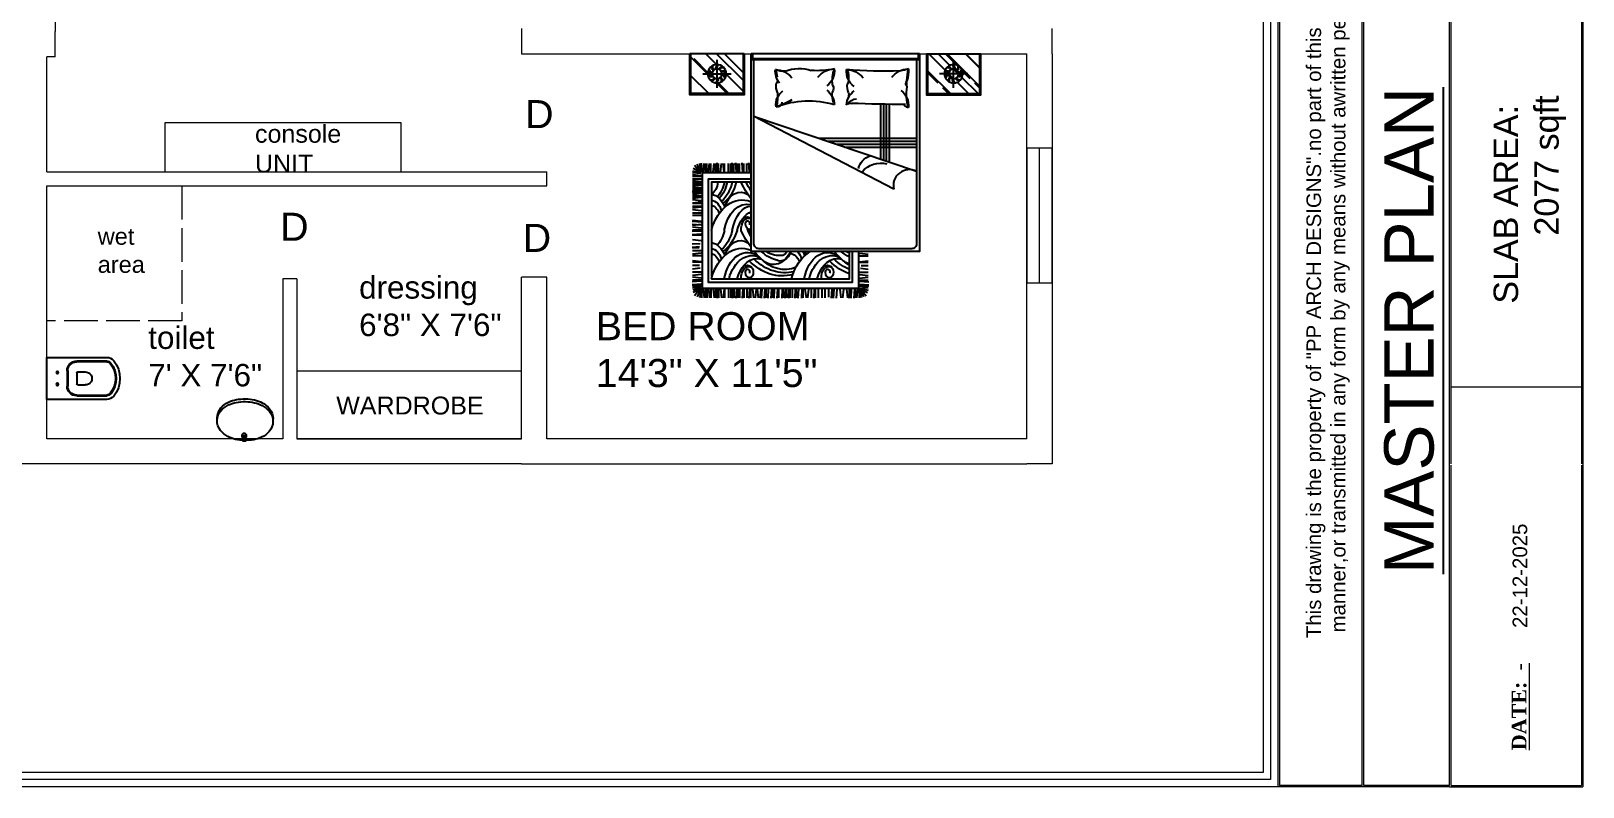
# Model space of a CAD drawing. Header units: inches. Extents: x 213 to 17763, y -4830 to 1802.
# Drawn here: x 661 to 1214, y 168 to 437 of the extents above; entities that cross this region are included whole.
import ezdxf

# ---------------------------------------------------------------- set-up
doc = ezdxf.new("R2010")
doc.units = ezdxf.units.IN
doc.header["$MEASUREMENT"] = 0
doc.linetypes.add('ACAD_ISO02W100', pattern=[15, 12, -3])
for name, color, linetype in [('6.DIM', 121, 'Continuous'), ('6.text', 6, 'Continuous'), ('dwgmodels.com', 250, 'Continuous'), ('furn', 28, 'Continuous'), ('furni', 253, 'Continuous'), ('hatch', 4, 'Continuous'), ('PDF13_Text', 6, 'Continuous'), ('SAN-FIX', 1, 'Continuous'), ('taxt', 5, 'Continuous')]:
    doc.layers.add(name, color=color, linetype=linetype)
doc.layers.add('ROD', color=7, linetype='Continuous', lineweight=9)
doc.layers.add('walls', color=7, linetype='Continuous', lineweight=0)
doc.styles.add('Annotative', font='arial.ttf')
doc.styles.add('Arial', font='arial.ttf', dxfattribs={"height": 10})
doc.styles.add('PDF TimesNewRomanPSMT', font='arial.ttf')
doc.styles.add('SHASHIKANT', font='times.ttf')
doc.styles.get("Standard").update_dxf_attribs({"font": 'arial.ttf'})

# ---------------------------------------------------------------- blocks, each defined once
blk = doc.blocks.new('BED')
at = {"layer": 'hatch'}
h = blk.add_hatch(dxfattribs=at)
h.set_pattern_fill('AR-RROOF', color=256, scale=0.419547, angle=45, style=0)
h.set_pattern_definition([(45, (33.5545, -16.85835), (0.3559975, 0.949327), [6.293207, -0.839094, 2.097736, -0.419547]), (45, (33.80075, -16.31545), (-0.6912285, 0.097899), [1.25864, -0.13845, 2.517283, -0.31466]), (45, (33.4507, -16.45785), (1.3438907, 1.7414213), [3.356377, -0.587366, 1.678188, -0.419547])])
h.paths.add_polyline_path([(1.987, 0), (1.987, -0.856), (3.111, -0.856), (3.111, 0)])
h.paths.add_polyline_path([(2.351, -0.428), (2.441, -0.428, -0.095204), (2.449, -0.388, 0.269062), (2.352, -0.401, 0.034102)], flags=16)
edge = h.paths.add_edge_path(flags=16)
edge.add_arc((2.548, -0.428), 0.198, 0, 360)
edge = h.paths.add_edge_path(flags=0)
edge.add_arc((2.548, -0.428), 0.107, 0, 360)
h = blk.add_hatch(dxfattribs=at)
h.set_pattern_fill('AR-RROOF', color=256, scale=0.419547, angle=45, style=0)
h.set_pattern_definition([(45, (33.52667, -16.85835), (0.3559975, 0.9493268), [6.293207, -0.839094, 2.097736, -0.419547]), (45, (33.7729, -16.31545), (-0.6912285, 0.097899), [1.258641, -0.13845, 2.517283, -0.31466]), (45, (33.42284, -16.45785), (1.3438907, 1.7414213), [3.356377, -0.587366, 1.678188, -0.419547])])
h.paths.add_polyline_path([(-3.111, 0), (-1.987, 0), (-1.987, -0.856), (-3.111, -0.856)])
h.paths.add_polyline_path([(-2.351, -0.428), (-2.441, -0.428, 0.095204), (-2.449, -0.388, -0.269062), (-2.352, -0.401, -0.034102)], flags=16)
edge = h.paths.add_edge_path(flags=16)
edge.add_arc((-2.548, -0.428), 0.198, 180, 540, ccw=False)
edge = h.paths.add_edge_path(flags=0)
edge.add_arc((-2.548, -0.428), 0.107, 180, 540, ccw=False)
at = {"layer": 'dwgmodels.com'}
for p, q in [((-1.815, 0), (1.815, 0)), ((-1.962, 0), (-3.136, 0)), ((-2.548, -0.73), (-2.548, -0.125)), ((-1.752, -0.13), (1.752, -0.13)), ((1.962, 0), (3.136, 0)), ((2.548, -0.73), (2.548, -0.125)), ((-2.851, -0.428), (-2.246, -0.428)), ((2.851, -0.428), (2.246, -0.428)), ((-1.161, -1.086), (-1.161, -2.329)), ((-1.098, -1.085), (-1.098, -2.308)), ((-1.035, -1.084), (-1.035, -2.287)), ((-0.973, -1.083), (-0.973, -2.266)), ((0.353, -1.818), (-1.752, -1.818)), ((0.167, -1.881), (-1.752, -1.881)), ((-0.019, -1.944), (-1.752, -1.944)), ((-0.206, -2.007), (-1.752, -2.007)), ((1.828, -2.544), (1.828, -2.358)), ((1.85, -2.544), (1.861, -2.347)), ((1.905, -2.544), (1.905, -2.358)), ((1.971, -2.544), (1.971, -2.358)), ((1.993, -2.544), (2.004, -2.347)), ((2.061, -2.543), (2.061, -2.358)), ((2.108, -2.544), (2.108, -2.358)), ((2.13, -2.544), (2.141, -2.347)), ((2.185, -2.544), (2.185, -2.358)), ((2.207, -2.544), (2.218, -2.347)), ((2.251, -2.544), (2.251, -2.358)), ((2.3, -2.544), (2.3, -2.358)), ((2.39, -2.543), (2.39, -2.358)), ((2.394, -2.543), (2.416, -2.358)), ((2.471, -2.544), (2.449, -2.358)), ((2.515, -2.544), (2.515, -2.358)), ((2.537, -2.544), (2.548, -2.347)), ((2.554, -2.543), (2.576, -2.358)), ((2.58, -2.544), (2.58, -2.358)), ((2.631, -2.544), (2.609, -2.358)), ((2.678, -2.544), (2.678, -2.358)), ((2.729, -2.544), (2.707, -2.358)), ((2.768, -2.543), (2.768, -2.358)), ((2.796, -2.544), (2.796, -2.358)), ((2.847, -2.544), (2.825, -2.358)), ((2.874, -2.541), (2.882, -2.353)), ((2.886, -2.543), (2.886, -2.358)), ((2.886, -2.543), (2.921, -2.361)), ((2.887, -2.549), (3.06, -2.468)), ((2.887, -2.625), (3.074, -2.603)), ((2.888, -2.558), (3.07, -2.522)), ((2.889, -2.641), (3.074, -2.641)), ((2.893, -2.572), (3.074, -2.561)), ((2.898, -2.543), (2.975, -2.375)), ((2.925, -2.531), (3.03, -2.4)), ((2.887, -2.699), (3.074, -2.699)), ((2.887, -2.755), (3.074, -2.733)), ((2.887, -2.784), (3.074, -2.805)), ((2.887, -2.829), (3.074, -2.829)), ((2.887, -2.884), (3.074, -2.862)), ((2.887, -2.913), (3.074, -2.935)), ((2.887, -2.946), (3.074, -2.968)), ((2.887, -2.961), (3.074, -2.961)), ((2.887, -2.983), (3.085, -2.972)), ((2.887, -3.005), (3.074, -3.005)), ((2.889, -2.771), (3.074, -2.771)), ((2.889, -2.9), (3.074, -2.9)), ((2.889, -2.983), (3.074, -3.005)), ((2.887, -3.06), (3.074, -3.038)), ((2.887, -3.089), (3.074, -3.111)), ((2.887, -3.3), (3.074, -3.322)), ((2.889, -3.076), (3.074, -3.076)), ((2.889, -3.166), (3.074, -3.144)), ((2.889, -3.195), (3.074, -3.217)), ((2.889, -3.219), (3.074, -3.219)), ((2.889, -3.287), (3.074, -3.287)), ((2.887, -3.607), (3.074, -3.585)), ((2.887, -3.621), (3.085, -3.61)), ((2.887, -3.687), (3.085, -3.676)), ((2.889, -3.377), (3.074, -3.355)), ((2.889, -3.43), (3.074, -3.43)), ((2.889, -3.477), (3.074, -3.477)), ((2.889, -3.673), (3.074, -3.695)), ((2.887, -3.75), (3.074, -3.728)), ((2.887, -3.794), (3.074, -3.794)), ((2.887, -3.816), (3.085, -3.827)), ((2.887, -3.882), (3.085, -3.893)), ((2.887, -3.904), (3.074, -3.904)), ((2.887, -4.023), (3.074, -4.001)), ((-0.522, -4.291), (-0.708, -4.313)), ((2.887, -4.238), (3.074, -4.238)), ((2.887, -4.291), (3.074, -4.313)), ((2.909, -4.09), (3.085, -4.1)), ((2.928, -4.157), (3.085, -4.166)), ((2.932, -4.177), (3.074, -4.177)), ((-0.522, -4.345), (-0.708, -4.345)), ((-0.522, -4.475), (-0.708, -4.453)), ((-0.522, -4.488), (-0.708, -4.488)), ((-0.559, -4.557), (-0.708, -4.557)), ((-0.545, -4.612), (-0.708, -4.632)), ((2.887, -4.345), (3.074, -4.345)), ((2.887, -4.475), (3.074, -4.453)), ((2.887, -4.488), (3.074, -4.488)), ((2.911, -4.612), (3.074, -4.632)), ((2.925, -4.557), (3.074, -4.557)), ((-0.522, -4.895), (-0.719, -4.906)), ((-0.522, -4.961), (-0.719, -4.972)), ((-0.522, -4.981), (-0.719, -4.992)), ((-0.523, -4.7), (-0.708, -4.7)), ((-0.523, -4.753), (-0.708, -4.775)), ((-0.522, -4.829), (-0.708, -4.808)), ((-0.522, -4.873), (-0.708, -4.873)), ((-0.522, -4.983), (-0.708, -4.983)), ((-0.522, -5.003), (-0.706, -5.016)), ((2.887, -4.829), (3.074, -4.808)), ((2.887, -4.873), (3.074, -4.873)), ((2.887, -4.895), (3.085, -4.906)), ((2.887, -4.961), (3.085, -4.972)), ((2.887, -4.981), (3.085, -4.992)), ((2.887, -4.983), (3.074, -4.983)), ((2.887, -5.003), (3.071, -5.016)), ((2.889, -4.7), (3.074, -4.7)), ((2.889, -4.753), (3.074, -4.775)), ((-0.522, -5.051), (-0.708, -5.029)), ((-0.522, -5.05), (-0.705, -5.086)), ((-0.521, -5.059), (-0.694, -5.14)), ((-0.559, -5.076), (-0.664, -5.207)), ((-0.532, -5.065), (-0.609, -5.233)), ((-0.52, -5.065), (-0.555, -5.246)), ((-0.508, -5.067), (-0.516, -5.255)), ((-0.481, -5.064), (-0.459, -5.25)), ((-0.431, -5.064), (-0.431, -5.25)), ((-0.41, -5.064), (-0.399, -5.261)), ((-0.344, -5.064), (-0.333, -5.261)), ((-0.3, -5.064), (-0.289, -5.261)), ((-0.241, -5.064), (-0.263, -5.25)), ((-0.175, -5.065), (-0.153, -5.25)), ((-0.098, -5.064), (-0.12, -5.25)), ((-0.032, -5.064), (-0.021, -5.261)), ((0.034, -5.064), (0.045, -5.261)), ((0.078, -5.064), (0.089, -5.261)), ((0.144, -5.064), (0.144, -5.239)), ((0.224, -5.064), (0.224, -5.25)), ((0.29, -5.064), (0.29, -5.25)), ((0.367, -5.064), (0.367, -5.25)), ((0.433, -5.064), (0.433, -5.25)), ((0.455, -5.064), (0.466, -5.261)), ((0.523, -5.065), (0.523, -5.25)), ((0.576, -5.065), (0.598, -5.25)), ((0.653, -5.064), (0.631, -5.25)), ((0.697, -5.064), (0.697, -5.25)), ((0.719, -5.064), (0.73, -5.261)), ((0.796, -5.064), (0.807, -5.261)), ((0.84, -5.064), (0.84, -5.25)), ((0.862, -5.064), (0.873, -5.261)), ((0.93, -5.065), (0.93, -5.25)), ((0.977, -5.064), (0.977, -5.25)), ((0.983, -5.065), (1.005, -5.25)), ((0.999, -5.064), (1.01, -5.261)), ((1.054, -5.064), (1.054, -5.25)), ((1.076, -5.064), (1.087, -5.261)), ((1.12, -5.064), (1.12, -5.25)), ((1.142, -5.064), (1.153, -5.261)), ((1.226, -5.064), (1.226, -5.25)), ((1.248, -5.064), (1.259, -5.261)), ((1.314, -5.064), (1.325, -5.261)), ((1.355, -5.064), (1.355, -5.25)), ((1.377, -5.064), (1.388, -5.261)), ((1.443, -5.064), (1.454, -5.261)), ((1.498, -5.064), (1.498, -5.25)), ((1.52, -5.064), (1.531, -5.261)), ((1.586, -5.064), (1.597, -5.261)), ((1.605, -5.065), (1.627, -5.25)), ((1.682, -5.064), (1.66, -5.25)), ((1.707, -5.065), (1.729, -5.25)), ((1.784, -5.064), (1.762, -5.25)), ((1.828, -5.064), (1.828, -5.25)), ((1.85, -5.064), (1.861, -5.261)), ((1.905, -5.064), (1.905, -5.25)), ((1.971, -5.064), (1.971, -5.25)), ((1.993, -5.064), (2.004, -5.261)), ((2.061, -5.065), (2.061, -5.25)), ((2.108, -5.064), (2.108, -5.25)), ((2.13, -5.064), (2.141, -5.261)), ((2.185, -5.064), (2.185, -5.25)), ((2.207, -5.064), (2.218, -5.261)), ((2.251, -5.064), (2.251, -5.25)), ((2.3, -5.064), (2.3, -5.25)), ((2.39, -5.065), (2.39, -5.25)), ((2.394, -5.065), (2.416, -5.25)), ((2.471, -5.064), (2.449, -5.25)), ((2.515, -5.064), (2.515, -5.25)), ((2.537, -5.064), (2.548, -5.261)), ((2.554, -5.065), (2.576, -5.25)), ((2.58, -5.064), (2.58, -5.25)), ((2.631, -5.064), (2.609, -5.25)), ((2.678, -5.064), (2.678, -5.25)), ((2.729, -5.064), (2.707, -5.25)), ((2.768, -5.065), (2.768, -5.25)), ((2.796, -5.064), (2.796, -5.25)), ((2.847, -5.064), (2.825, -5.25)), ((2.874, -5.067), (2.882, -5.255)), ((2.886, -5.065), (2.921, -5.246)), ((2.887, -5.059), (3.06, -5.14)), ((2.888, -5.05), (3.07, -5.086)), ((2.893, -5.036), (3.074, -5.046)), ((2.898, -5.065), (2.975, -5.233)), ((2.925, -5.076), (3.03, -5.207))]:
    blk.add_line(p, q, dxfattribs=at)
for points in [[(-1.962, 0), (-1.962, -0.881), (-3.136, -0.881), (-3.136, 0)], [(-1.987, 0), (-1.987, -0.856), (-3.111, -0.856), (-3.111, 0)], [(-1.815, 0), (-1.815, -4.258), (1.815, -4.258), (1.815, 0)], [(1.962, 0), (1.962, -0.881), (3.136, -0.881), (3.136, 0)], [(1.987, 0), (1.987, -0.856), (3.111, -0.856), (3.111, 0)], [(1.815, -2.561), (2.871, -2.561), (2.871, -5.047), (-0.505, -5.047), (-0.505, -4.258)], [(1.815, -2.695), (2.737, -2.695), (2.737, -4.913), (-0.371, -4.913), (-0.371, -4.258)], [(1.815, -2.762), (2.67, -2.762), (2.67, -4.846), (-0.304, -4.846), (-0.304, -4.258)]]:
    blk.add_lwpolyline(points, dxfattribs=at)
blk.add_lwpolyline([(-1.398, -0.364, 0.040806), (-0.243, -0.334, 0.040806)], format="xyb", dxfattribs=at)
blk.add_lwpolyline([(-1.258, -2.913), (1.762, -1.343), (-1.749, -2.528, -0.631774)], format="xyb", close=True, dxfattribs=at)
for centre, radius in [((-2.548, -0.428), 0.198), ((-2.548, -0.428), 0.107), ((2.548, -0.428), 0.198), ((2.548, -0.428), 0.107)]:
    blk.add_circle(centre, radius, dxfattribs=at)
for centre, radius, start, end in [((-2.531, -0.28), 0.127, 172.17, 218.4897), ((-2.543, -0.283), 0.0968, 160.3002, 220.538), ((-2.447, -0.318), 0.127, 136.17, 182.4897), ((-2.459, -0.313), 0.0968, 124.3002, 184.538), ((-2.402, -0.399), 0.127, 100.17, 146.4897), ((-2.409, -0.388), 0.0968, 88.3002, 148.538), ((-1.752, -0.067), 0.0629, 180, 270), ((-0.928, -0.373), 0.647, 175.3048, 198.6942), ((-4.962, -0.868), 3.433, 4.8098, 9.1892), ((-1.337, 0.252), 0.618, 247.5178, 264.267), ((-1.609, -0.833), 0.514, 40.4189, 85.9871), ((-0.207, -0.846), 0.514, 94.0129, 139.5811), ((-0.649, -0.376), 0.408, 306.5711, 5.89), ((0.083, -0.509), 0.371, 151.7736, 201.6983), ((0.427, -0.362), 0.408, 174.11, 233.4289), ((0.403, 1.435), 1.796, 257.7438, 273.6284), ((-0.015, -0.833), 0.514, 40.4189, 85.9871), ((-0.728, -0.581), 0.793, 353.4947, 19.1867), ((0.781, -1.126), 0.813, 68.2026, 108.9817), ((1.325, -0.846), 0.514, 94.0129, 139.5811), ((1.131, -0.047), 0.328, 261.5958, 298.9092), ((0.884, -0.376), 0.408, 320.9404, 5.89), ((2.33, -0.64), 1.085, 163.6046, 172.3273), ((1.752, -0.067), 0.0629, 270, 0), ((2.409, -0.388), 0.0968, 31.462, 91.6998), ((2.402, -0.399), 0.127, 33.5103, 79.83), ((2.459, -0.313), 0.0968, 355.462, 55.6998), ((2.447, -0.318), 0.127, 357.5103, 43.83), ((2.543, -0.283), 0.0968, 319.462, 19.6998), ((2.531, -0.28), 0.127, 321.5103, 7.83), ((-2.685, -0.378), 0.0968, 232.3002, 292.538), ((-2.684, -0.366), 0.127, 244.17, 290.4897), ((-2.621, -0.298), 0.127, 208.17, 254.4897), ((-2.629, -0.307), 0.0968, 196.3002, 256.538), ((-2.688, -0.468), 0.0968, 268.3002, 328.538), ((-2.694, -0.457), 0.127, 280.17, 326.4897), ((-2.638, -0.542), 0.0968, 304.3002, 4.538), ((-2.649, -0.537), 0.127, 316.17, 2.4897), ((-2.553, -0.573), 0.0968, 340.3002, 40.538), ((-2.566, -0.576), 0.127, 352.17, 38.4897), ((-2.413, -0.49), 0.127, 64.17, 110.4897), ((-2.412, -0.478), 0.0968, 52.3002, 112.538), ((-2.467, -0.548), 0.0968, 16.3002, 76.538), ((-2.475, -0.558), 0.127, 28.17, 74.4897), ((-1.611, -0.643), 0.0936, 314.4736, 42.1713), ((-6.494, -0.484), 4.954, 357.3905, 358.8876), ((-0.611, -0.692), 0.353, 337.017, 7.5368), ((1.342, -0.58), 0.0962, 165.3506, 223.2684), ((0.922, -0.692), 0.353, 337.017, 7.5368), ((2.412, -0.478), 0.0968, 67.462, 127.6998), ((2.413, -0.49), 0.127, 69.5103, 115.83), ((2.475, -0.558), 0.127, 105.5103, 151.83), ((2.467, -0.548), 0.0968, 103.462, 163.6998), ((2.566, -0.576), 0.127, 141.5103, 187.83), ((2.553, -0.573), 0.0968, 139.462, 199.6998), ((2.649, -0.537), 0.127, 177.5103, 223.83), ((2.638, -0.542), 0.0968, 175.462, 235.6998), ((2.694, -0.457), 0.127, 213.5103, 259.83), ((2.688, -0.468), 0.0968, 211.462, 271.6998), ((2.684, -0.366), 0.127, 249.5103, 295.83), ((2.685, -0.378), 0.0968, 247.462, 307.6998), ((2.629, -0.307), 0.0968, 283.462, 343.6998), ((2.621, -0.298), 0.127, 285.5103, 331.83), ((-1.168, -1.112), 0.408, 126.5711, 185.89), ((-2.573, -0.867), 1.04, 344.0243, 8.7071), ((-0.475, -1.223), 0.256, 33.628, 86.4744), ((-0.649, -1.125), 0.408, 4.3181, 53.4289), ((0.097, -0.862), 0.385, 175.2233, 196.23), ((0.442, -1.125), 0.428, 127.1197, 175.09), ((0.151, -0.741), 0.115, 142.0833, 220.902), ((-0.627, -0.859), 0.692, 343.7954, 3.5554), ((1.636, 0.15), 1.337, 238.3499, 254.3137), ((0.932, -1.084), 0.346, 351.2621, 55.7572), ((2.028, -0.915), 0.786, 173.8296, 196.4356), ((-1.58, -1.034), 0.119, 273.4709, 328.5412), ((-1.609, -0.641), 0.514, 274.0129, 278.3417), ((-1.616, 34.269), 35.358, 270.174, 272.0521), ((-0.325, -1.19), 0.127, 49.0991, 101.3702), ((0.572, -3.031), 2.02, 69.6507, 105.9631), ((1.25, -1.04), 0.1, 179.7727, 283.8018), ((-0.882, -2.561), 0.392, 14.1863, 69.1212), ((-0.981, -2.883), 0.53, 40.629, 104.3712)]:
    blk.add_arc(centre, radius, start, end, dxfattribs=at)
for centre, major_axis, ratio, start_param, end_param in [((1.046, -1.849), (0, -1.58), 0.68, 0.797284, 0.954936), ((1.194, -2.186), (0, -1.116), 0.68, 7.239912, 7.311536), ((0.86, -1.612), (0, -2.065), 0.68, 0.74745, 0.979724), ((2.038, -3.537), (0, -0.559), 0.68, 2.006169, 3.565187), ((2.623, -2.517), (0, 0.758), 0.68, 1.900046, 2.742661), ((2.709, -2.517), (0, 0.758), 0.68, 1.900046, 2.614747), ((2.815, -2.517), (0, 0.758), 0.68, 1.900046, 2.479658), ((2.865, -2.49), (0, 0.758), 0.68, 1.938265, 2.479658), ((2.749, -2.727), (0, -0.32), 0.68, 4.821745, 5.895886), ((2.006, -4.197), (0, 1.053), 0.68, 5.095327, 6.553458), ((1.89, -3.996), (0, 0.764), 0.68, -1.3172, 0.145284), ((1.795, -4.077), (0.015, 0.801), 0.56205, -1.21172, -0.009991), ((2.708, -3.568), (0, -0.549), 0.68, 3.244645, 4.205018), ((2.692, -3.522), (0, -0.378), 0.68, 3.227058, 4.318474), ((2.7, -3.589), (0, -0.333), 0.68, 3.272942, 4.229533), ((1.681, -4.05), (0, -0.684), 0.68, 1.938944, 2.850232), ((1.144, -1.901), (0, -1.838), 0.68, 6.849801, 6.887077), ((1.899, -3.765), (0, -0.255), 0.68, 2.284368, 3.652258), ((1.863, -3.776), (0, 0.241), 0.68, 4.593909, 6.585576), ((1.851, -3.656), (0, -0.124), 0.68, 5.841311, 7.755362), ((1.89, -3.661), (0, -0.0665), 0.68, 1.462497, 5.046281), ((1.046, -2.891), (-0.142, 1.561), 0.610498, 3.917146, 4.063997), ((1.194, -3.228), (0, -1.116), 0.68, 7.239912, 7.336618), ((0.86, -2.654), (0, -2.065), 0.68, 0.74745, 0.979724), ((2.038, -4.579), (0, -0.559), 0.68, 2.006169, 3.565187), ((2.623, -3.559), (-0.126, 0.783), 0.695517, 1.775813, 2.548612), ((2.709, -3.559), (0, 0.758), 0.68, 1.900046, 2.614747), ((2.865, -3.532), (0, 0.758), 0.68, 1.938265, 2.479658), ((-0.531, -3.228), (0, -1.116), 0.68, 6.586764, 6.677612), ((-0.679, -2.891), (-0.243, 1.519), 0.59432, 3.291697, 3.50733), ((-0.865, -2.654), (0, -2.065), 0.68, 0.565948, 0.680366), ((0.07, -5.119), (0, -0.777), 0.68, 1.930561, 3.464283), ((0.165, -5.038), (0, 0.764), 0.68, -1.3172, 0.476403), ((0.281, -5.239), (0, 1.053), 0.68, 6.655152, 6.661293), ((0.281, -5.239), (0, 1.053), 0.68, 5.095327, 5.911219), ((0.313, -4.579), (0, -0.559), 0.68, 2.006169, 2.182797), ((0.983, -4.61), (0, -0.549), 0.68, 4.015924, 4.205018), ((0.967, -4.564), (0, -0.378), 0.68, 3.770744, 4.318474), ((0.975, -4.631), (0, -0.333), 0.68, 3.14258, 4.229533), ((1.186, -4.083), (0, -0.378), 0.68, 5.194792, 5.929328), ((1.186, -4.083), (0, -0.378), 0.68, 5.194792, 6.723255), ((1.335, -3.876), (0, -0.662), 0.68, 5.328638, 6.949396), ((1.174, -4.074), (0, -0.273), 0.68, 5.450951, 6.054641), ((1.194, -3.228), (0, -1.116), 0.68, 6.20013, 6.677612), ((1.046, -2.891), (-0.142, 1.561), 0.610498, 3.199135, 3.592282), ((0.86, -2.654), (0, -2.065), 0.68, 0.565948, 0.680366), ((1.795, -5.119), (0, -0.777), 0.68, 1.930561, 3.464283), ((1.89, -5.038), (0, 0.764), 0.68, -1.3172, 0.476403), ((2.006, -5.239), (0, 1.053), 0.68, 6.655152, 6.661293), ((2.006, -5.239), (0, 1.053), 0.68, 5.095327, 6.553458), ((2.708, -4.61), (0, -0.549), 0.68, 3.244645, 4.205018), ((2.692, -4.564), (0, -0.378), 0.68, 3.227058, 4.318474), ((2.7, -4.631), (0, -0.333), 0.68, 3.272942, 4.229533), ((-0.633, -3.335), (0, -1.309), 0.68, 0.378672, 0.625379), ((-0.39, -3.876), (0, -0.662), 0.68, 6.475719, 6.949396), ((-0.638, -2.939), (0, 1.774), 0.68, 3.421828, 3.728616), ((-0.582, -2.943), (0, -1.838), 0.68, 6.507006, 6.887077), ((-0.044, -5.092), (0, -0.684), 0.68, 1.938944, 3.339184), ((0.126, -4.698), (0, -0.124), 0.68, 3.732151, 7.755362), ((0.174, -4.807), (0, -0.255), 0.68, 2.284368, 3.726131), ((0.138, -4.818), (0, 0.241), 0.68, 4.593909, 6.647252), ((0.165, -4.703), (0, -0.0665), 0.68, 1.462497, 5.046281), ((1.092, -3.335), (0, -1.309), 0.68, -0.280078, 0.625379), ((1.087, -2.939), (0, 1.774), 0.68, 2.978727, 3.728616), ((1.144, -2.943), (0, -1.838), 0.68, 6.099302, 6.887077), ((1.681, -5.092), (0, -0.684), 0.68, 1.938944, 3.339184), ((1.851, -4.698), (0, -0.124), 0.68, 3.732151, 7.755362), ((1.899, -4.807), (0, -0.255), 0.68, 2.284368, 3.726131), ((1.863, -4.818), (0, 0.241), 0.68, 4.593909, 6.647252), ((1.89, -4.703), (0, -0.0665), 0.68, 1.462497, 5.046281)]:
    blk.add_ellipse(centre, major_axis=major_axis, ratio=ratio, start_param=start_param, end_param=end_param, dxfattribs=at)
at = {"layer": 'furn'}
blk.add_lwpolyline([(1.781, 0), (1.781, -0.098), (-1.794, -0.098), (-1.794, 0)], dxfattribs=at)
blk.add_lwpolyline([(-1.752, -0.13), (-1.752, -4.091, 0.414214), (-1.647, -4.195), (1.647, -4.195, 0.414214), (1.752, -4.091), (1.752, -0.13)], format="xyb", dxfattribs=at)
blk = doc.blocks.new('WC2')
at = {"ltscale": 0.4}
for p, q in [((302296.19, 113442.8), (302282.19, 113442.8)), ((302282.19, 113442.8), (302282.19, 113422.88)), ((302296.19, 113422.88), (302296.19, 113442.8)), ((302286.65, 113436.08), (302291.73, 113436.08)), ((302286.65, 113435.83), (302291.73, 113435.83)), ((302283.43, 113422.88), (302283.43, 113432.86)), ((302283.67, 113422.88), (302283.67, 113432.86)), ((302287.02, 113432.49), (302287.02, 113430.02)), ((302287.39, 113432.86), (302290.99, 113432.86)), ((302291.36, 113432.49), (302291.36, 113430.02)), ((302294.7, 113432.86), (302294.7, 113422.88)), ((302294.95, 113432.86), (302294.95, 113422.88))]:
    blk.add_line(p, q, dxfattribs=at)
for centre in [(302287.22, 113439.28), (302291.16, 113439.28)]:
    blk.add_circle(centre, 0.364, dxfattribs=at)
for centre, radius, start, end in [((302286.65, 113432.86), 3.22, 90, 180), ((302286.65, 113432.86), 2.97, 90, 180), ((302291.73, 113432.86), 3.22, 0, 90), ((302291.73, 113432.86), 2.97, 0, 90), ((302287.39, 113432.49), 0.372, 90, 180), ((302289.19, 113429.97), 2.17, 178.7994, 1.2006), ((302290.99, 113432.49), 0.372, 0, 90), ((302285.16, 113422.88), 2.97, 180, 231.6679), ((302289.19, 113427.98), 9.47, 231.6679, 308.3321), ((302285.16, 113422.88), 1.73, 180, 231.6679), ((302285.16, 113422.88), 1.49, 180, 231.6679), ((302289.19, 113427.98), 8.23, 231.6679, 308.3321), ((302289.19, 113427.98), 7.98, 231.6679, 308.3321), ((302293.22, 113422.88), 1.49, 308.3321, 0), ((302293.22, 113422.88), 1.73, 308.3321, 0), ((302293.22, 113422.88), 2.97, 308.3321, 0)]:
    blk.add_arc(centre, radius, start, end, dxfattribs=at)
blk = doc.blocks.new('WBB')
at = {"layer": 'SAN-FIX'}
for p, q in [((-19.08, 7.01), (-19.08, 4.41)), ((-18.43, 7.01), (-18.43, 4.41))]:
    blk.add_line(p, q, dxfattribs=at)
blk.add_lwpolyline([(-29.16, 13.03, -0.175546), (-27.86, 16.63, -0.104048), (-25.13, 18.78, -0.064612), (-22.29, 19.76, -0.05077), (-18.99, 20.09, -0.05077), (-15.68, 19.76, -0.064612), (-12.84, 18.78, -0.104048), (-10.12, 16.63, -0.175546), (-8.81, 13.03, -0.022698), (-8.83, 12.52, -0.104048)], format="xyb", dxfattribs=at)
blk.add_lwpolyline([(-29.16, 12.01, -0.175546), (-27.86, 15.61, -0.104048), (-25.13, 17.76, -0.064612), (-22.29, 18.74, -0.05077), (-18.99, 19.08, -0.05077), (-15.68, 18.74, -0.064612), (-12.84, 17.76, -0.104048), (-10.12, 15.61, -0.175546), (-8.81, 12.01, -0.175546), (-10.12, 8.41, -0.104048), (-12.84, 6.26, -0.064612), (-15.68, 5.28, -0.05077), (-18.99, 4.94, -0.05077), (-22.29, 5.28, -0.064612), (-25.13, 6.26, -0.104048), (-27.86, 8.41, -0.175546)], format="xyb", close=True, dxfattribs=at)
blk.add_circle((-18.76, 6.61), 0.894, dxfattribs=at)

msp = doc.modelspace()

# ---------------------------------------------------------------- linework, layer by layer
at = {"lineweight": 0}
for p, q in [((1104.96, 611.65), (1104.96, 168.34)), ((1105.48, 611.13), (1105.48, 168.86)), ((1135.01, 168.86), (1135.01, 611.13)), ((1135.53, 168.86), (1135.53, 611.13)), ((1166.1, 168.86), (1166.1, 611.13)), ((1213.57, 611.65), (1213.57, 168.34)), ((1166.62, 283.39), (1166.62, 454.76)), ((1213.05, 454.76), (1213.05, 283.39)), ((1166.62, 168.86), (1166.62, 282.87)), ((1213.05, 282.87), (1213.05, 168.86)), ((1166.1, 168.34), (1104.96, 168.34)), ((1135.01, 168.86), (1105.48, 168.86)), ((1166.1, 168.86), (1135.53, 168.86)), ((1166.1, 168.34), (1213.57, 168.34)), ((1166.62, 168.86), (1213.05, 168.86))]:
    msp.add_line(p, q, dxfattribs=at)
at = {"layer": 'ROD'}
for p, q in [((669.57, 428.34), (669.57, 437.34)), ((835.57, 438.34), (835.57, 429.34)), ((1024.57, 429.34), (1024.57, 438.34)), ((666.57, 387.34), (666.57, 428.34)), ((669.57, 428.34), (666.57, 428.34)), ((835.57, 429.34), (1015.57, 429.34)), ((1015.57, 292.34), (1015.57, 429.34)), ((1024.57, 429.34), (1024.57, 292.34)), ((666.57, 387.34), (844.57, 387.34)), ((666.57, 387.34), (750.57, 387.34)), ((835.57, 387.34), (844.57, 387.34)), ((844.57, 382.34), (844.57, 387.34)), ((666.57, 292.34), (666.57, 382.34)), ((666.57, 382.34), (750.57, 382.34)), ((755.57, 382.34), (844.57, 382.34)), ((750.57, 349.3), (750.57, 292.34)), ((755.57, 349.3), (755.57, 292.34)), ((835.57, 292.34), (835.57, 349.84)), ((835.57, 292.34), (835.57, 349.84)), ((844.57, 292.34), (844.57, 349.84)), ((1166.62, 310.82), (1213.57, 310.82)), ((750.57, 292.34), (666.57, 292.34)), ((835.57, 292.34), (755.57, 292.34)), ((1015.57, 292.34), (844.57, 292.34)), ((1024.57, 292.34), (1024.57, 283.34)), ((835.57, 283.34), (344.57, 283.34)), ((835.57, 283.34), (1015.57, 283.34)), ((1024.57, 283.34), (1015.57, 283.34))]:
    msp.add_line(p, q, dxfattribs=at)
at = {"layer": 'ROD', "color": 5}
msp.add_line((1020.07, 347.8), (1020.07, 395.8), dxfattribs=at)
at = {"layer": 'ROD'}
for points in [[(669.57, 471.8), (669.57, 437.34)], [(750.57, 382.34), (755.57, 382.34)], [(835.57, 382.34), (844.57, 382.34)], [(755.57, 349.3), (750.57, 349.3)], [(844.57, 349.84), (835.57, 349.84)]]:
    msp.add_lwpolyline(points, dxfattribs=at)
at = {"layer": 'ROD', "color": 252, "true_color": 0x939598}
msp.add_lwpolyline([(708.57, 387.34), (792.71, 387.34), (792.71, 404.8), (708.57, 404.8)], close=True, dxfattribs=at)
at = {"layer": 'ROD', "color": 5}
msp.add_lwpolyline([(1024.57, 395.8), (1015.57, 395.8), (1015.57, 347.8), (1024.57, 347.8)], close=True, dxfattribs=at)
at = {"layer": 'ROD', "linetype": 'ACAD_ISO02W100'}
msp.add_lwpolyline([(666.57, 382.34), (714.71, 382.34), (714.71, 334.3), (666.57, 334.3)], close=True, dxfattribs=at)
at = {"layer": 'ROD', "color": 251, "true_color": 0x636466}
msp.add_lwpolyline([(755.57, 292.34), (835.57, 292.34), (835.57, 316.34), (755.57, 316.34)], close=True, dxfattribs=at)
at = {"layer": 'walls', "color": 252, "lineweight": 0}
for points in [[(212.96, 168.34), (212.96, 888.15), (1104.96, 888.15), (1104.96, 168.34)], [(215.56, 170.94), (215.56, 885.54), (1102.36, 885.54), (1102.36, 170.94)], [(218.17, 173.54), (218.17, 882.94), (1099.75, 882.94), (1099.75, 173.54)]]:
    msp.add_lwpolyline(points, close=True, dxfattribs=at)

# ---------------------------------------------------------------- block references
at = {"layer": '6.DIM', "xscale": -16.53310415317419, "yscale": 16.53310415317419, "zscale": 16.53310415317419}
msp.add_blockref('BED', (947.35, 429.34), dxfattribs=at)
at = {"layer": 'furni', "xscale": -1.071428571429163, "yscale": 1.071428571429163, "zscale": 1.071428571429163, "rotation": 90}
msp.add_blockref('WC2', (122212.43, 324195.07), dxfattribs=at)
at = {"layer": 'SAN-FIX', "xscale": -0.978079365962185, "yscale": 0.9780793680751231, "zscale": 0.9780793664684282, "rotation": 358.9590447635138}
msp.add_blockref('WBB', (718.39, 287.21), dxfattribs=at)

# ---------------------------------------------------------------- texts
at = {"color": 7, "lineweight": 0, "true_color": 0xffffff, "insert": (1115.12, 221.33), "char_height": 5.1989, "width": 580.6177, "attachment_point": 1, "rotation": 90, "style": 'SHASHIKANT'}
msp.add_mtext('{\\fArial|b0|i0|c0|p34;\\C143;\\c14659450;This drawing is the property of "PP ARCH DESIGNS".no part of this drawing may be used or reproduced in any\\P manner,or transmitted in any form by any means without awritten permission to do so .}', dxfattribs=at)
at = {"color": 85, "true_color": 0x58ba48, "insert": (1207.53, 414.51), "char_height": 8.6744, "width": 88.7696, "attachment_point": 9, "rotation": 90, "style": 'Annotative'}
msp.add_mtext('SLAB AREA:  2077 sqft', dxfattribs=at)
at = {"lineweight": 0, "char_height": 5.1989, "width": 125.803, "attachment_point": 1, "rotation": 90, "style": 'SHASHIKANT'}
for s, insert in [('{\\fArial|b0|i0|c0|p34;22-12-2025}', (1188.52, 224.96)), ('{\\fTimes New Roman|b1|i0|c0|p18;\\L\\C152;\\c12285479;DATE:\\fTimes New Roman|b0|i0|c0|p18;  - }', (1188.24, 181.4))]:
    msp.add_mtext(s, dxfattribs=dict(at, insert=insert))
at = {"layer": '6.text', "attachment_point": 1, "style": 'Arial'}
for s, width, gutter_width, insert, char_height in [('D', 9, 45, (836.94, 412.91), 10), ('D', 9, 45, (749.71, 372.8), 10), ('wet\\Parea', 85.5749, 87.73, (684.71, 367.39), 6), ('D', 9, 45, (836.07, 368.84), 10), ('dressing\\P6\'8" X 7\'6"', 85.5749, 87.73, (777.79, 350.22), 8), ('BED ROOM\\P14\'3" X 11\'5"', 85.5749, 87.73, (862.07, 337.4), 10), ('toilet\\P7\' X 7\'6"', 85.5749, 87.73, (702.71, 332.3), 8)]:
    msp.add_mtext_dynamic_manual_height_columns(s, width=width, gutter_width=gutter_width, heights=[0], dxfattribs=dict(at, insert=insert, char_height=char_height))
at = {"layer": 'PDF13_Text', "char_height": 6.379, "width": 36.064, "attachment_point": 4, "style": 'PDF TimesNewRomanPSMT'}
for s, insert in [('console\\PUNIT', (740.71, 395.55)), ('WARDROBE', (769.64, 304.1))]:
    msp.add_mtext(s, dxfattribs=dict(at, insert=insert))
at = {"layer": 'taxt', "insert": (1142.81, 244.13), "char_height": 17.5862, "attachment_point": 1, "rotation": 90}
msp.add_mtext_dynamic_manual_height_columns('{\\LMASTER PLAN}', width=369.9977, gutter_width=16.78, heights=[11.81], dxfattribs=at)

doc.saveas('drawing.dxf')
